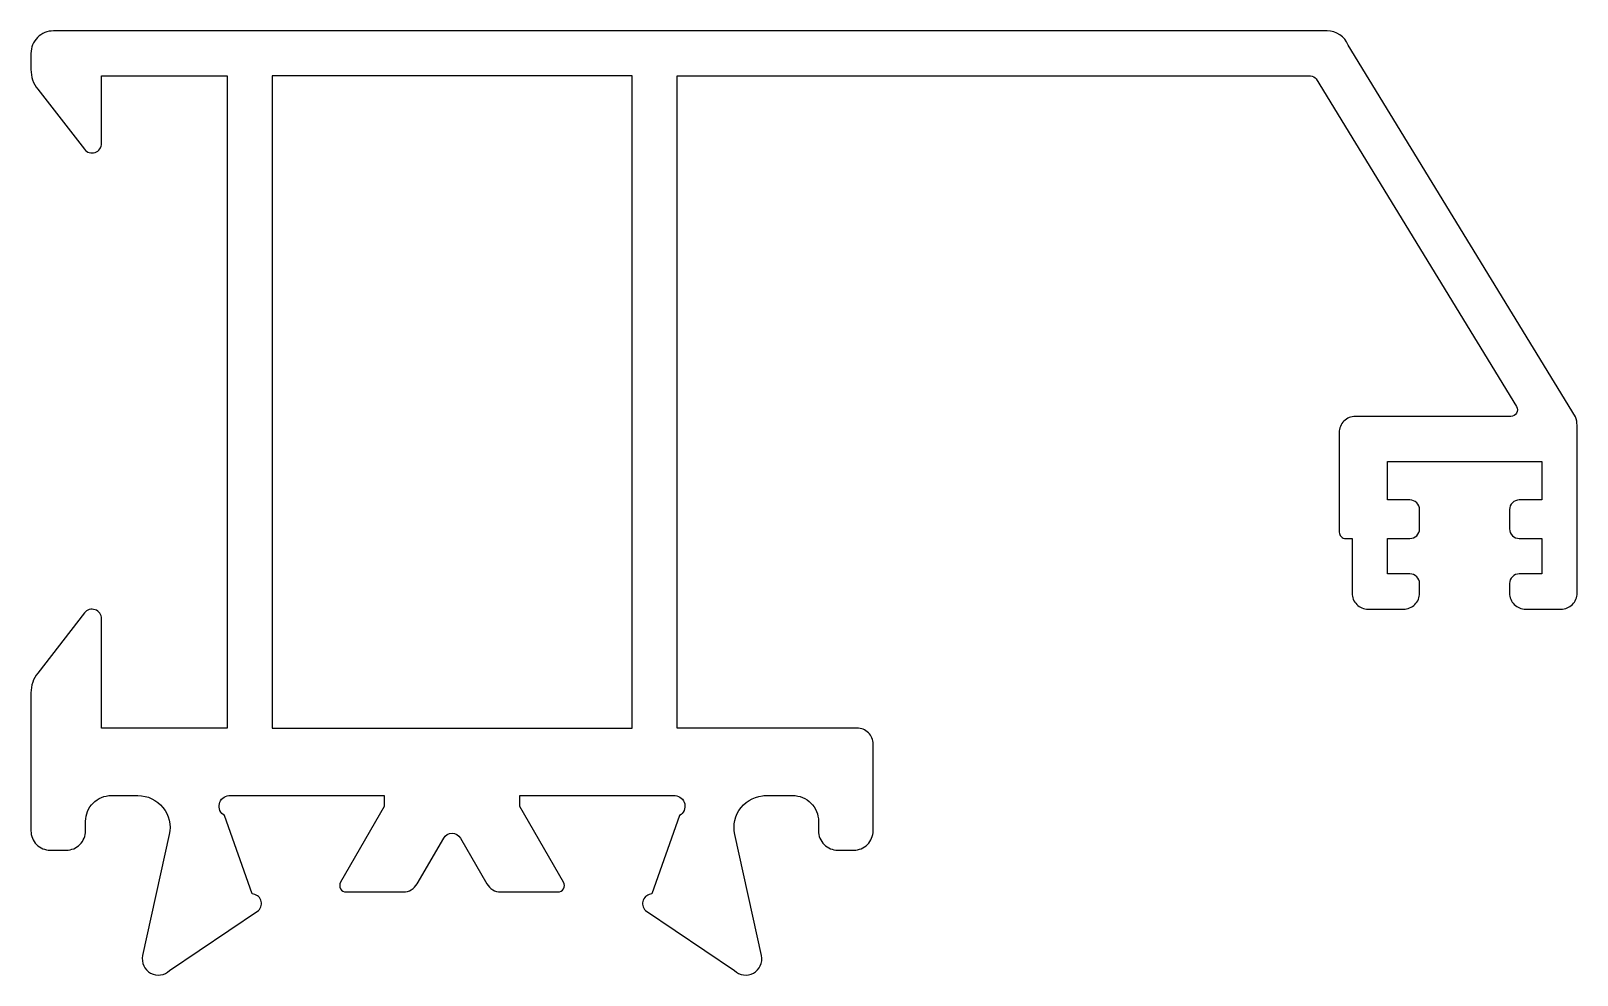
# Model space of a CAD drawing. Extents: x 146.7 to 194.8, y 205.8 to 235.2.
import ezdxf

# ---------------------------------------------------------------- set-up
doc = ezdxf.new("R2010")
doc.units = 0
doc.layers.get('0').update_dxf_attribs({"linetype": 'CONTINUOUS'})

msp = doc.modelspace()

# ---------------------------------------------------------------- linework, layer by layer
msp.add_lwpolyline([(169.528, 211.376), (170.428, 211.376, -0.414214), (171.228, 210.576), (171.228, 210.276, 0.414214), (171.828, 209.676), (172.328, 209.676, 0.414214), (172.928, 210.276), (172.928, 212.976, 0.414214), (172.428, 213.476), (166.828, 213.476), (166.828, 233.776), (186.537, 233.776, -0.261292), (186.708, 233.68), (192.941, 223.48, -0.585676), (192.77, 223.176), (187.928, 223.176, 0.414214), (187.428, 222.676), (187.428, 219.576, 0.414214), (187.628, 219.376), (187.828, 219.376), (187.828, 217.676, 0.414214), (188.328, 217.176), (189.428, 217.176, 0.414214), (189.928, 217.676), (189.928, 217.976, 0.414214), (189.628, 218.276), (188.928, 218.276), (188.928, 219.376), (189.628, 219.376, 0.414214), (189.928, 219.676), (189.928, 220.276, 0.414214), (189.628, 220.576), (188.928, 220.576), (188.928, 221.776), (193.728, 221.776), (193.728, 220.576), (193.028, 220.576, 0.414214), (192.728, 220.276), (192.728, 219.676, 0.414214), (193.028, 219.376), (193.728, 219.376), (193.728, 218.276), (193.028, 218.276, 0.414214), (192.728, 217.976), (192.728, 217.676, 0.414214), (193.228, 217.176), (194.328, 217.176, 0.414214), (194.828, 217.676), (194.828, 222.899, 0.095452), (194.778, 223.159), (187.704, 234.736, 0.306638), (187.054, 235.176), (147.428, 235.176, 0.414214), (146.728, 234.476), (146.728, 233.976, 0.166603), (146.938, 233.362), (148.391, 231.492, 0.714379), (148.928, 231.676), (148.928, 233.776), (152.828, 233.776), (152.828, 213.476), (148.928, 213.476), (148.928, 216.876, 0.714379), (148.391, 217.06), (146.938, 215.189, 0.166603), (146.728, 214.576), (146.728, 210.276, 0.414214), (147.328, 209.676), (147.828, 209.676, 0.414214), (148.428, 210.276), (148.428, 210.576, -0.414214), (149.228, 211.376), (150.055, 211.376, -0.479188), (151.032, 210.161), (150.202, 206.392, 0.745119), (151.043, 205.931), (153.81, 207.798, 0.660423), (153.608, 208.312), (152.748, 210.754, -0.73592), (152.888, 211.376), (157.72, 211.376), (157.72, 211.031), (156.36, 208.676, 0.57735), (156.534, 208.376), (158.311, 208.376, 0.267949), (158.744, 208.626), (159.568, 210.052, -0.57735), (160.087, 210.052), (160.911, 208.626, 0.267949), (161.344, 208.376), (163.122, 208.376, 0.57735), (163.295, 208.676), (161.935, 211.031), (161.935, 211.376), (166.768, 211.376, -0.73592), (166.907, 210.754), (166.048, 208.312, 0.660423), (165.845, 207.798), (168.613, 205.931, 0.745119), (169.453, 206.392), (168.624, 210.161, -0.479188), (169.6, 211.376)], format="xyb")
msp.add_lwpolyline([(165.428, 233.776), (154.228, 233.776), (154.228, 213.476), (165.428, 213.476)], close=True)

doc.saveas('drawing.dxf')
